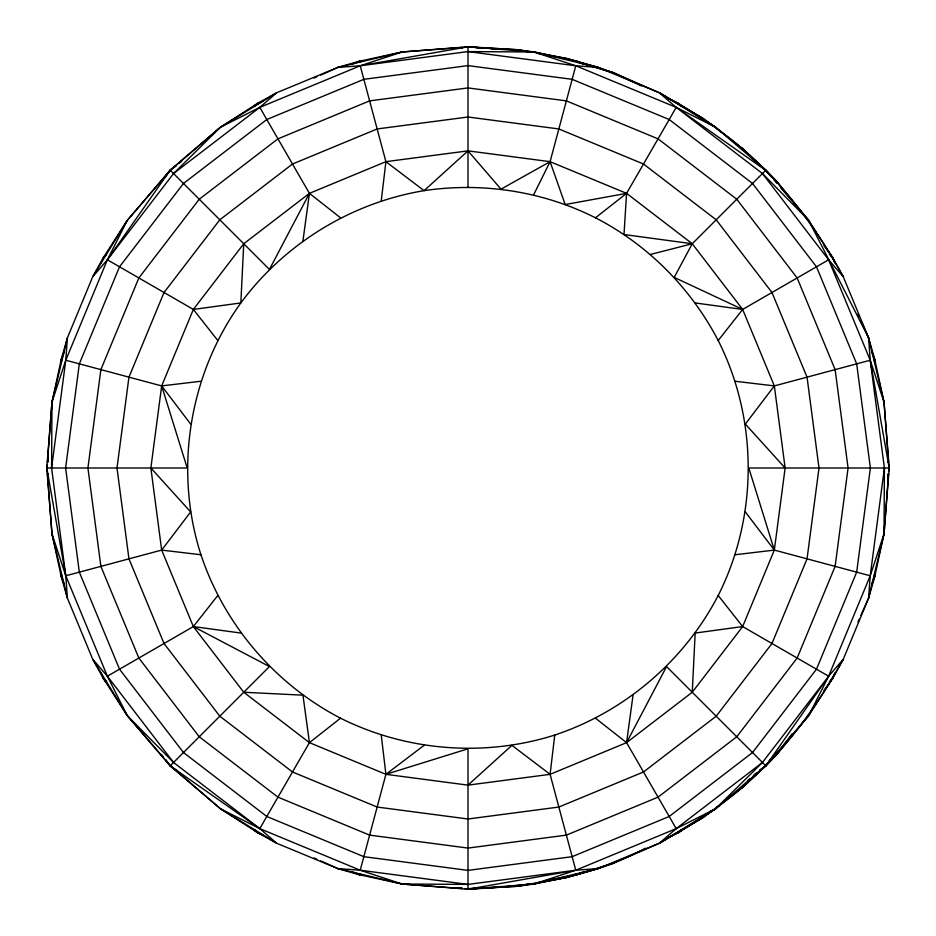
<?xml version="1.0" encoding="UTF-8"?>
<svg xmlns="http://www.w3.org/2000/svg" width="936" height="936" viewBox="0 0 936 936"><rect width="100%" height="100%" fill="white"/><g stroke="black" fill="none" stroke-linecap="round" stroke-linejoin="round"><path stroke-width="1.4" d="M51.585 468L51.983 402.106L61.343 359.038L67.415 337.837L92.711 276.775L103.405 257.505L127.237 220.428L170.165 170.165L220.428 127.237L257.505 103.405L276.775 92.711L337.837 67.415L359.038 61.343L402.106 51.983L468 46.8L517.503 49.725L533.894 51.983L566.327 58.441L598.162 67.415L613.782 72.832L659.225 92.711L702.012 117.784L715.572 127.237L741.546 147.712L765.835 170.165L777.301 182.087L808.762 220.428L832.595 257.505L843.289 276.775L868.585 337.837L874.657 359.038L884.017 402.106L889.2 468L884.017 533.894L874.657 576.962L868.585 598.162L843.289 659.225L832.595 678.495L808.762 715.572L777.301 753.913L765.835 765.835L741.546 788.287L715.572 808.762L702.012 818.216L659.225 843.289L613.782 863.167L598.162 868.585L566.327 877.558L533.894 884.017L517.503 886.275L468 889.2L402.106 884.017L359.038 874.657L337.837 868.585L276.775 843.289L257.505 832.595L220.428 808.762L170.165 765.835L127.237 715.572L103.405 678.495L92.711 659.225L67.415 598.162L61.343 576.962L51.983 533.894L46.8 468L51.983 402.106L67.415 337.837L65.777 360.22L51.585 468L65.777 575.78L67.415 598.162L51.983 533.894L47.432 473.733M860.921 320.72L868.585 337.837L870.223 360.22L884.415 468L884.017 533.894L868.585 598.162L860.921 615.28M243.746 243.746L193.354 309.43L161.671 385.913L150.86 468L161.671 550.087L193.354 626.57L243.746 692.254L309.43 742.646L385.913 774.329L468 785.14L550.087 774.329L626.57 742.646L692.254 692.254L742.646 626.57L774.329 550.087L785.14 468L774.329 385.913L742.646 309.43L692.254 243.746L626.57 193.354L550.087 161.671L468 150.86L385.913 161.671L309.43 193.354L243.746 243.746L240.833 302.948C188.967 374.774 173.815 470.434 200.947 554.767C224.242 624.733 275.067 684.239 340.517 718.193C406.458 751.198 484.485 757.329 554.767 735.053C624.733 711.758 684.239 660.933 718.193 595.483C758.183 516.426 758.183 419.574 718.193 340.517C690.943 288.276 647.958 244.752 595.483 217.807C542.833 191.19 482.356 181.994 424.078 190.651C351.328 202.726 284.602 243.606 240.833 302.948L193.354 309.43L107.371 259.787L92.711 276.775L127.237 220.428L170.305 170.305L220.428 127.237L276.775 92.711L259.787 107.371L173.546 173.546L107.371 259.787L65.777 360.22L51.983 402.106L47.432 462.267M692.254 692.254L695.167 633.052L742.646 626.57L828.629 676.213L843.289 659.225C811.535 716.567 770.258 770.012 715.958 807.651M868.585 598.162L870.223 575.78L884.415 468M888.568 473.733L884.017 533.894L870.223 575.78L828.629 676.213L808.762 715.572L765.695 765.695L715.572 808.762L678.495 832.595L667.93 837.591M381.233 200.947L385.913 161.671L360.22 65.777L337.837 67.415L320.72 75.079M713.642 809.406L702.012 818.216L659.225 843.289L598.162 868.585L575.78 870.223L550.087 774.329L554.767 735.053M47.759 462.267L48.134 459.4M887.866 476.599L888.241 473.733M47.56 462.267L48.134 457.961M887.866 478.039L888.439 473.733M302.948 240.833L309.43 193.354L259.787 107.371L220.428 127.237L173.546 173.546M633.052 695.167L626.57 742.646L676.213 828.629L659.225 843.289L715.572 808.762L762.454 762.454L828.629 676.213L765.835 765.835L760.102 770.305L765.835 765.835L777.301 753.913L791.985 733.882M352.357 871.884L359.038 874.657L363.344 875.195L359.19 874.095M320.72 860.921L337.837 868.585L360.22 870.223L385.913 774.329L381.233 735.053M713.642 126.594L702.012 117.784L659.225 92.711L598.162 67.415L575.78 65.777L550.087 161.671L533.555 194.957M576.81 61.905L613.782 72.832L641.523 85.936M64.116 352.357L61.343 359.038L60.77 363.344L61.905 359.19M101.193 262.84L103.405 257.505L106.552 254.358M823.961 690.288L832.595 678.495L834.807 673.159M871.884 583.643L874.657 576.962L875.23 572.656L874.095 576.81M829.951 681.946L834.959 673.23M857.961 621.867L859.143 619.234M127.237 220.428L107.371 259.787L170.165 170.165L175.909 165.777M262.77 834.959L257.505 832.595L254.358 829.448M340.517 718.193L309.43 742.646L259.787 828.629L276.775 843.289L220.428 808.762L170.305 765.695L127.237 715.572L92.711 659.225L107.371 676.213L173.546 762.454L259.787 828.629L360.22 870.223L402.106 884.017L462.267 888.568M51.983 533.894L65.777 575.78L161.671 550.087L190.651 511.922L150.86 468M888.568 462.267L884.017 402.106L870.223 360.22L774.329 385.913L745.348 424.078L785.14 468M161.378 181.654L163.133 179.361M165.777 175.909L170.165 170.165L269.439 269.439L309.43 193.354L340.517 217.807M165.906 176.038L167.661 173.745M829.448 681.642L832.595 678.495M768.339 762.255L770.094 759.962M217.807 595.483L193.354 626.57L107.371 676.213L127.237 715.572L173.546 762.454M718.193 340.517L742.646 309.43L828.629 259.787L843.289 276.775C811.535 219.434 770.258 165.988 715.958 128.349M782.484 189.154L777.301 182.087L765.835 170.165L692.254 243.746L674.201 277.395L742.646 309.43L695.167 302.948M741.546 788.287L762.571 768.07M764.677 766.046L777.301 753.913M468 785.14L511.922 745.348L550.087 774.329M702.012 818.216L710.939 810.845M747.817 780.437L750.052 778.588M753.398 775.827L756.756 773.066M595.483 217.807L626.57 193.354L676.213 107.371L659.225 92.711L715.572 127.237L765.835 170.165L771.311 176.845M173.745 167.661L176.038 165.906M262.84 101.193L257.505 103.405L254.054 106.049L262.77 101.041M254.358 106.552L257.505 103.405M530.431 883.97L517.503 886.275L465.133 888.779L468 889.2L533.894 884.017L575.78 870.223L676.213 828.629L762.454 762.454M681.642 829.448L678.495 832.595L681.946 829.963L678.495 832.595L673.159 834.807M759.962 770.094L762.255 768.339M179.361 163.133L181.654 161.378M754.346 774.622L756.639 772.867M424.078 745.348L385.913 774.329L468 748.8L468 889.2L575.78 870.223L468 884.415L402.106 884.017L337.837 868.585M834.959 262.77L832.595 257.505L829.448 254.358M676.213 828.629L715.572 808.762M473.733 888.568C532.83 886.684 592.839 876.236 645.477 848.192M314.133 78.039L316.766 76.857M352.357 64.116L359.038 61.343L363.344 60.77L359.19 61.905M259.787 107.371L360.22 65.777L402.106 51.983L462.267 47.432M551.48 879.641L576.962 874.657L583.643 871.884M537.615 882.695L566.327 877.558L613.782 863.167M566.327 877.558L598.162 868.585L533.894 884.017M61.905 576.81L60.77 572.656L61.343 576.962L64.116 583.643M874.095 359.19L875.23 363.344L874.657 359.038L871.884 352.357M650.368 254.475L692.254 243.746L624.008 234.526L626.57 193.354L565.192 204.551L550.087 161.671L501.006 189.142L468 150.86L424.078 190.651L385.913 161.671M337.837 67.415L402.106 51.983M517.503 886.275L528.828 884.064M545.817 880.741L548.648 880.191M457.961 48.134L462.267 47.56M359.038 61.343L363.344 60.782M459.4 48.134L462.267 47.759M537.615 53.305L566.327 58.441L598.162 67.415L533.894 51.983L468 51.585L360.22 65.777L468 46.8L533.894 51.983L558.897 57.424M473.733 888.241L476.599 887.866M576.962 874.657L572.656 875.218L576.81 874.095M200.947 381.233L161.671 385.913L65.777 360.22M735.053 554.767L774.329 550.087L870.223 575.78M472.364 47.245L465.133 47.221L468 46.8L468 187.2M468 889.001L470.866 888.779M243.746 692.254L302.948 695.167L309.43 742.646M475.277 47.397L517.503 49.725L530.431 52.03M468 46.999L470.866 47.221M475.16 47.537L483.76 48.192M490.92 48.73L496.653 49.163M526.734 51.445L533.894 51.983L575.78 65.777L676.213 107.371L715.572 127.237L678.495 103.405L667.93 98.409M735.053 381.233L774.329 385.913M161.671 550.087L200.947 554.767M561.682 58.02L576.962 61.343L572.656 60.805L576.962 61.343L583.643 64.116M468 51.585L575.78 65.777M360.22 870.223L468 884.415M359.038 874.657L363.344 875.218M459.4 887.866L462.267 888.241M457.961 887.866L462.267 888.439M240.833 633.052L193.354 626.57L269.439 666.561L170.165 765.835L165.777 760.09M517.503 49.725L528.828 51.936M569.884 59.962L576.962 61.343M566.327 58.441L613.782 72.832M673.159 101.193L678.495 103.405L681.642 106.552M257.505 832.595L254.054 829.951L257.505 832.595L262.84 834.807M314.133 857.961L316.766 859.143M220.428 808.762L259.787 828.629L170.165 765.835L175.909 770.223M765.695 170.305L676.213 107.371L762.454 173.546L808.762 220.428L868.585 337.837L884.017 402.106M179.361 772.867L181.654 774.622M173.745 768.339L176.038 770.094M595.483 718.193L626.57 742.646L666.561 666.561L765.835 765.835M702.012 117.784L709.827 124.231M741.546 147.712L760.477 165.918M764.677 169.954L769.942 175.009M773.089 178.051L777.301 182.087M774.119 180.11L776.927 183.386M780.671 187.738L808.762 220.428M718.193 595.483L742.646 626.57M193.354 309.43L217.807 340.517M829.951 254.054L832.595 257.505L834.807 262.84M762.454 173.546L828.629 259.787L870.223 360.22L889.2 468L888.814 470.866L888.779 465.133L889.2 468L748.8 468L774.329 550.087L745.348 511.922M106.552 681.642L103.405 678.495L106.037 681.946L103.405 678.495L101.193 673.159M165.906 759.962L167.661 762.255M161.378 754.346L163.133 756.639M190.651 424.078L161.671 385.913L187.2 468L46.8 468L47.186 465.133L47.221 470.866L46.8 468L65.777 575.78L107.371 676.213M823.961 245.712L832.595 257.505M857.961 314.133L859.143 316.766M887.866 457.961L888.439 462.267M47.56 473.733L48.134 478.039M887.866 459.4L888.241 462.267M47.759 473.733L48.134 476.599M79.326 363.858L65.614 468L79.326 572.142L119.516 669.193L183.468 752.532L266.807 816.485L363.858 856.674L468 870.386L572.142 856.674L669.193 816.485L752.532 752.532L816.485 669.193L856.674 572.142L870.386 468L856.674 363.858L816.485 266.807L752.532 183.468L669.193 119.516L572.142 79.326L468 65.614L363.858 79.326L266.807 119.516L183.468 183.468L119.516 266.807L79.326 363.858M100.877 369.626L87.925 468L100.877 566.374L138.844 658.043L199.239 736.761L277.957 797.156L369.626 835.123L468 848.074L566.374 835.123L658.043 797.156L736.761 736.761L797.156 658.043L835.123 566.374L848.074 468L835.123 369.626L797.156 277.957L736.761 199.239L658.043 138.844L566.374 100.877L468 87.925L369.626 100.877L277.957 138.844L199.239 199.239L138.844 277.957L100.877 369.626M128.957 377.149L117 468L128.957 558.85L164.022 643.5L219.808 716.192L292.5 771.978L377.149 807.043L468 819L558.85 807.043L643.5 771.978L716.192 716.192L771.978 643.5L807.043 558.85L819 468L807.043 377.149L771.978 292.5L716.192 219.808L643.5 164.022L558.85 128.957L468 117L377.149 128.957L292.5 164.022L219.808 219.808L164.022 292.5L128.957 377.149"/></g></svg>
